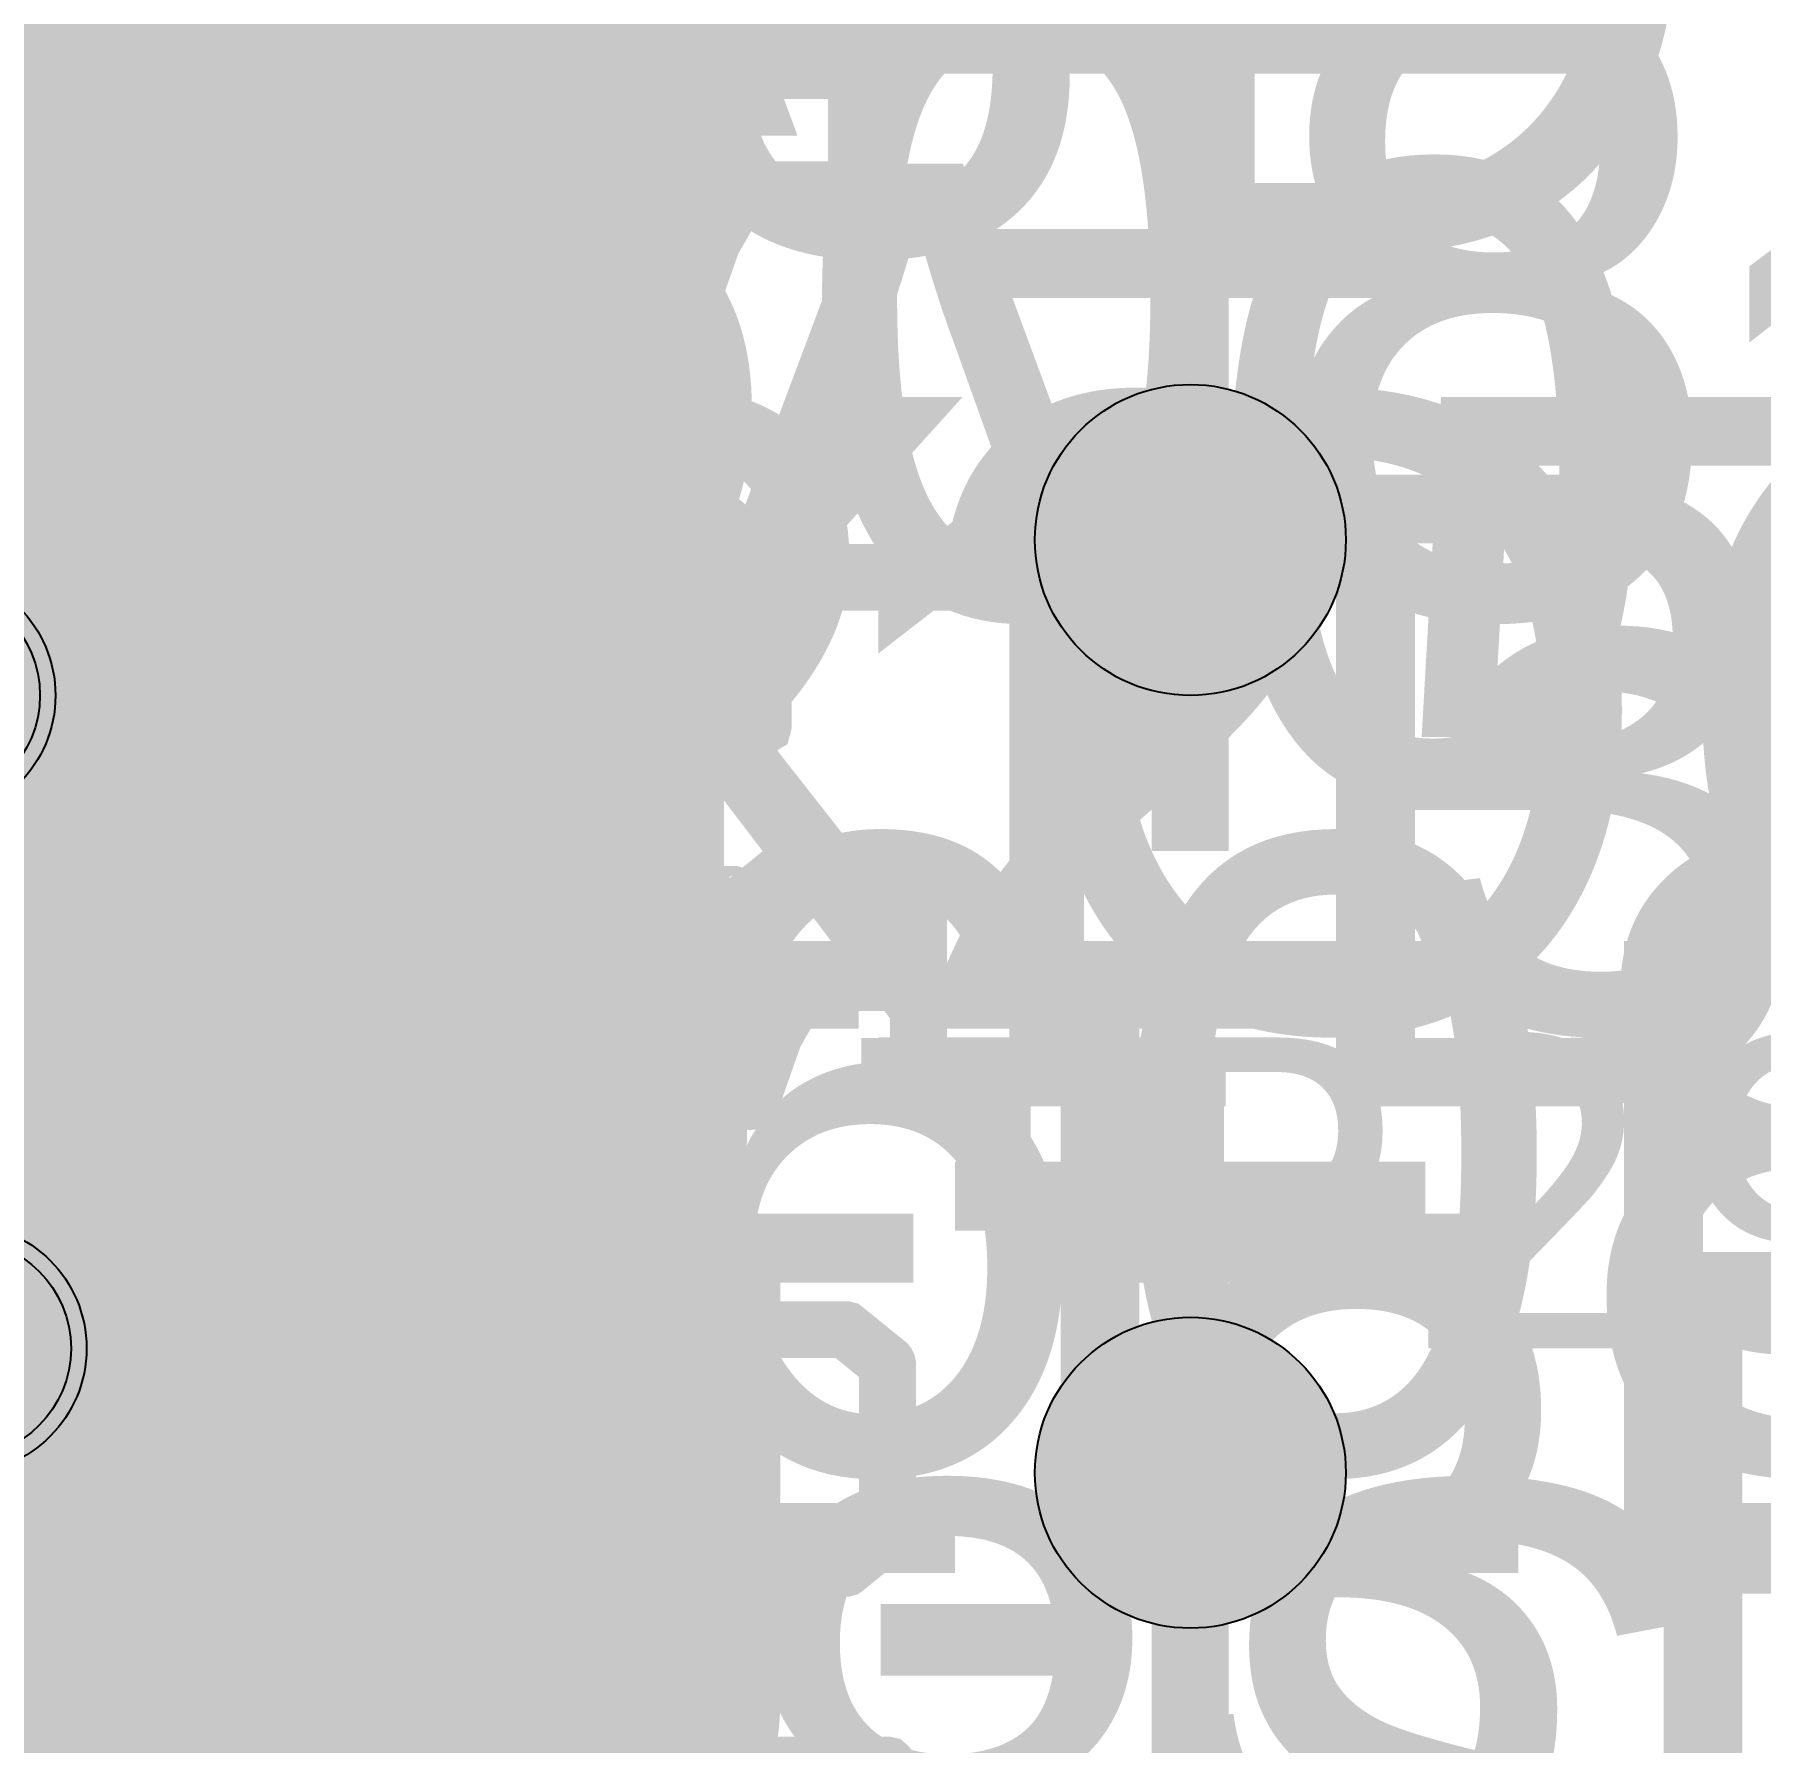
# Model space of a CAD drawing. Extents: x -28 to 199, y -61 to 255.
# Drawn here: x 140.03 to 145.58, y 106.13 to 111.63 of the extents above; entities that cross this region are included whole.
import ezdxf
from ezdxf.enums import TextEntityAlignment as Align

# ---------------------------------------------------------------- set-up
doc = ezdxf.new("R2010")
doc.units = 0
doc.header["$MEASUREMENT"] = 0
for name, color, linetype in [('ASSEMBLY_PART_NUMBERS_BTM', 191, 'CONTINUOUS'), ('ASSEMBLY_PART_NUMBERS_TOP', 102, 'CONTINUOUS'), ('ASSEMBLY_REF_DES_TOP', 102, 'CONTINUOUS'), ('DRILL_DRAWING', 21, 'CONTINUOUS'), ('GENERATED_SILKSCREEN_BTM', 255, 'CONTINUOUS'), ('GENERATED_SILKSCREEN_TOP', 140, 'CONTINUOUS'), ('MOUNTING_HOLES_LAYER_2', 42, 'CONTINUOUS'), ('MOUNTING_HOLES_LAYER_3', 42, 'CONTINUOUS'), ('MOUNTING_HOLES_LAYER_BOT21', 42, 'CONTINUOUS'), ('MOUNTING_HOLES_LAYER_TOP', 42, 'CONTINUOUS'), ('PLANE_DATA_LAYER_TOP', 150, 'CONTINUOUS'), ('PLANE_SHAPES_LAYER_2', 230, 'CONTINUOUS'), ('PLANE_SHAPES_LAYER_3', 81, 'CONTINUOUS'), ('PLANE_SHAPES_LAYER_TOP', 150, 'CONTINUOUS'), ('SILKSCREEN_REF_DES_BTM', 211, 'CONTINUOUS'), ('SILKSCREEN_REF_DES_TOP', 150, 'CONTINUOUS'), ('TRACES_LAYER_2', 230, 'CONTINUOUS'), ('TRACES_LAYER_3', 81, 'CONTINUOUS'), ('TRACES_LAYER_BOTTOM', 10, 'CONTINUOUS'), ('VIA_PADS_LAYER_2', 230, 'CONTINUOUS'), ('VIA_PADS_LAYER_3', 81, 'CONTINUOUS'), ('VIA_PADS_LAYER_BOTTOM', 10, 'CONTINUOUS'), ('VIA_PADS_LAYER_TOP', 150, 'CONTINUOUS')]:
    doc.layers.add(name, color=color, linetype=linetype)
doc.styles.add('VERDANA', font='verdana.TTF')
doc.styles.add('VERIBEST_GERBER_0', font='txt')

msp = doc.modelspace()

# ---------------------------------------------------------------- hatches: boundary and pattern name
at = {"layer": 'MOUNTING_HOLES_LAYER_2'}
h = msp.add_hatch(color=256, dxfattribs=at)
edge = h.paths.add_edge_path()
edge.add_arc((143.75, 110), 0.5, 0, 360)
h = msp.add_hatch(color=256, dxfattribs=at)
edge = h.paths.add_edge_path()
edge.add_arc((143.75, 107), 0.5, 0, 360)
at = {"layer": 'MOUNTING_HOLES_LAYER_3'}
h = msp.add_hatch(color=256, dxfattribs=at)
edge = h.paths.add_edge_path()
edge.add_arc((143.75, 110), 0.5, 0, 360)
h = msp.add_hatch(color=256, dxfattribs=at)
edge = h.paths.add_edge_path()
edge.add_arc((143.75, 107), 0.5, 0, 360)
at = {"layer": 'MOUNTING_HOLES_LAYER_BOT21'}
h = msp.add_hatch(color=256, dxfattribs=at)
edge = h.paths.add_edge_path()
edge.add_arc((143.75, 110), 0.5, 0, 360)
h = msp.add_hatch(color=256, dxfattribs=at)
edge = h.paths.add_edge_path()
edge.add_arc((143.75, 107), 0.5, 0, 360)
at = {"layer": 'MOUNTING_HOLES_LAYER_TOP'}
h = msp.add_hatch(color=256, dxfattribs=at)
edge = h.paths.add_edge_path()
edge.add_arc((143.75, 110), 0.5, 0, 360)
h = msp.add_hatch(color=256, dxfattribs=at)
edge = h.paths.add_edge_path()
edge.add_arc((143.75, 107), 0.5, 0, 360)
at = {"layer": 'PLANE_DATA_LAYER_TOP'}
h = msp.add_hatch(color=256, dxfattribs=at)
h.paths.add_polyline_path([(145, 119.42617, -0.7996942), (144.85497, 119.39348, 0.7996971), (142, 118.75), (142, 118.75, 0.7996971), (144.85497, 118.10652, -0.7996942), (145, 118.07383), (145, 114.92617, -0.7996942), (144.85497, 114.89348, 0.7996971), (142, 114.25), (142, 114.25, 0.7996971), (144.85497, 113.60652, -0.7996942), (145, 113.57383), (145, 111.5762, -0.4142136), (144.9238, 111.5), (139.3262, 111.5, -0.4142136), (139.25, 111.5762), (139.25, 111.89139, -0.1579723), (139.26448, 111.93608, 0.1579736), (139.35, 112.2), (139.35, 113.3, 0.1579736), (139.26448, 113.56392, -0.1579723), (139.25, 113.60861), (139.25, 120.9238, -0.4142136), (139.3262, 121), (144.9238, 121, -0.4142136), (145, 120.9238)], flags=0)
h.paths.add_polyline_path([(141, 112.3, -1), (142.2, 112.3, -1)], flags=0)
at = {"layer": 'PLANE_SHAPES_LAYER_2'}
h = msp.add_hatch(color=256, dxfattribs=at)
h.paths.add_polyline_path([(169.5, 129.25), (149.5, 129.25), (142.25, 122), (142.25, 90.5), (147.5, 90.5), (147.5, 80), (154, 80), (154, 69.25), (131.75, 69.25), (131.75, 73.25), (121.25, 73.25), (121.25, 81), (110.5, 81), (110.5, 125.75), (106.5, 125.75), (106.5, 128.75), (93.5, 128.75), (93.5, 120.25), (91.75, 120.25), (91.75, 121.5), (80, 121.5), (80, 118.25), (73.25, 118.25), (73.25, 124.5), (67.5, 124.5), (67.5, 128), (57.75, 128), (57.75, 120.25), (55.25, 120.25), (55.25, 121.5), (47.5, 121.5), (47.5, 119), (35, 119), (35, 134.75), (32.75, 134.75), (32.75, 159.75), (29.25, 159.75), (29.25, 175.25), (22.5, 175.25), (22.5, 195.25), (17.25, 195.25), (17.25, 198), (22.5, 198), (22.5, 216.5), (40.25, 216.5), (40.25, 235.5), (54.5, 235.5), (54.5, 254), (87.25, 254), (87.25, 236.25), (86.25, 236.25), (86.25, 228.75), (81, 228.75), (81, 218.75), (95.25, 218.75), (95.25, 194.5), (87, 194.5), (87, 172), (131.1, 172), (131.1, 208.75), (115.5, 208.75), (115.5, 213.75), (106.75, 213.75), (106.75, 218.75), (110.25, 222.25), (110.25, 226.25), (142.5, 226.25), (142.5, 221.5), (160.5, 221.5), (160.5, 240.75), (169.5, 240.75)])
h.paths.add_polyline_path([(35.5, 149.5), (41.75, 149.5), (41.75, 152), (39.25, 152), (39.25, 154), (37.75, 154), (37.75, 152), (35.5, 152)], flags=16)
h.paths.add_polyline_path([(37.5, 125.75), (37.5, 128.75), (42.75, 128.75), (42.75, 125.75)], flags=16)
h.paths.add_polyline_path([(52, 127.75), (52, 130.75), (54.25, 130.75), (54.25, 127.75)], flags=16)
h.paths.add_polyline_path([(50.75, 219.5), (50.75, 226.5), (71.75, 226.5), (71.75, 219.5)], flags=16)
h.paths.add_polyline_path([(66.5, 150.75), (66.5, 177.5), (72.25, 177.5), (72.25, 150.75)], flags=16)
h.paths.add_polyline_path([(47.25, 185.25), (73, 185.25), (73, 188.25), (70.25, 188.25), (70.25, 191), (47.25, 191)], flags=16)
h.paths.add_polyline_path([(84.5, 208), (84.5, 212.75), (85, 212.75), (85, 208)], flags=16)
h.paths.add_polyline_path([(61.5, 137.25), (87.75, 137.25), (87.75, 140.5), (84.75, 140.5), (84.75, 143), (61.5, 143)], flags=16)
h.paths.add_polyline_path([(88.75, 127), (88.75, 130), (91, 130), (91, 127)], flags=16)
h.paths.add_polyline_path([(85.5, 130.25), (85.5, 132.5), (91, 132.5), (91, 130.25)], flags=16)
h.paths.add_polyline_path([(108.75, 142.25), (135.75, 142.25), (135.75, 145.75), (132.25, 145.75), (132.25, 149), (108.75, 149)], flags=16)
h.paths.add_polyline_path([(114.25, 126.75), (140.75, 126.75), (140.75, 129.75), (137.25, 129.75), (137.25, 133), (114.25, 133)], flags=16)
h.paths.add_polyline_path([(155.25, 180.25), (166.25, 180.25), (166.25, 186.25), (152.25, 186.25), (152.25, 183), (155.25, 183)], flags=16)
at = {"layer": 'PLANE_SHAPES_LAYER_3'}
h = msp.add_hatch(color=256, dxfattribs=at)
h.paths.add_polyline_path([(169.5, 129.25), (149.5, 129.25), (142.25, 122), (142.25, 90.5), (147.5, 90.5), (147.5, 80), (154, 80), (154, 69.25), (131.75, 69.25), (131.75, 73.25), (121.25, 73.25), (121.25, 81), (110.5, 81), (110.5, 125.75), (106.5, 125.75), (106.5, 128.75), (93.5, 128.75), (93.5, 120.25), (91.75, 120.25), (91.75, 121.5), (80, 121.5), (80, 118.25), (73.25, 118.25), (73.25, 124.5), (67.5, 124.5), (67.5, 127.75), (58.25, 127.75), (58.25, 130.25), (88.75, 130.25), (88.75, 127), (91, 127), (91, 132.5), (55, 132.5), (55, 131.25), (52, 131.25), (52, 127.75), (55, 127.75), (55, 127.25), (57.75, 127.25), (57.75, 120.25), (55.25, 120.25), (55.25, 121.5), (47.5, 121.5), (47.5, 119), (35, 119), (35, 134.75), (32.75, 134.75), (32.75, 159.75), (29.25, 159.75), (29.25, 175.25), (22.5, 175.25), (22.5, 195.25), (17.25, 195.25), (17.25, 198), (22.5, 198), (22.5, 216.5), (40.25, 216.5), (40.25, 235.5), (54.5, 235.5), (54.5, 254), (87.25, 254), (87.25, 236.25), (86.25, 236.25), (86.25, 228.75), (81, 228.75), (81, 218.75), (95.25, 218.75), (95.25, 194.5), (87, 194.5), (87, 172), (131.1, 172), (131.1, 208.75), (115.5, 208.75), (115.5, 213.75), (106.75, 213.75), (106.75, 218.75), (110.25, 222.25), (110.25, 226.25), (142.5, 226.25), (142.5, 221.5), (160.5, 221.5), (160.5, 240.75), (169.5, 240.75)])
h.paths.add_polyline_path([(35.5, 149.5), (41.75, 149.5), (41.75, 152), (39.25, 152), (39.25, 154), (37.75, 154), (37.75, 152), (35.5, 152)], flags=16)
h.paths.add_polyline_path([(37.5, 125.75), (37.5, 128.75), (42.75, 128.75), (42.75, 125.75)], flags=16)
h.paths.add_polyline_path([(50.75, 219.5), (50.75, 226.5), (71.75, 226.5), (71.75, 219.5)], flags=16)
h.paths.add_polyline_path([(66.5, 150.75), (66.5, 177.5), (72.25, 177.5), (72.25, 150.75)], flags=16)
h.paths.add_polyline_path([(47.25, 185.25), (73, 185.25), (73, 188.25), (70.25, 188.25), (70.25, 191), (47.25, 191)], flags=16)
h.paths.add_polyline_path([(84.5, 208), (84.5, 212.75), (85, 212.75), (85, 208)], flags=16)
h.paths.add_polyline_path([(61.5, 137.25), (87.75, 137.25), (87.75, 140.5), (84.75, 140.5), (84.75, 143), (61.5, 143)], flags=16)
h.paths.add_polyline_path([(108.75, 142.25), (135.75, 142.25), (135.75, 145.75), (132.25, 145.75), (132.25, 149), (108.75, 149)], flags=16)
h.paths.add_polyline_path([(114.25, 126.75), (140.75, 126.75), (140.75, 129.75), (137.25, 129.75), (137.25, 133), (114.25, 133)], flags=16)
h.paths.add_polyline_path([(155.25, 180.25), (166.25, 180.25), (166.25, 186.25), (152.25, 186.25), (152.25, 183), (155.25, 183)], flags=16)

# ---------------------------------------------------------------- linework, layer by layer
at = {"layer": 'GENERATED_SILKSCREEN_BTM', "const_width": 0.15}
for points in [[(139.8584, 110.8392), (139.9928, 110.7296), (139.9968, 110.728), (139.9976, 110.7272), (140, 110.7272), (140.0008, 110.7264), (140.0016, 110.7264), (140.0032, 110.7264), (140.2728, 110.7264), (140.276, 110.7272), (140.2792, 110.728), (140.2824, 110.7296), (140.4168, 110.8392), (140.4192, 110.8408), (140.42, 110.8416), (140.4216, 110.844), (140.4232, 110.8496), (140.424, 110.852), (140.424, 111.4008), (140.4232, 111.4048), (140.4216, 111.408), (140.42, 111.4096), (140.4192, 111.4112), (140.4168, 111.4136), (140.2824, 111.5232), (140.2792, 111.524), (140.2776, 111.5248), (140.276, 111.5256), (140.2728, 111.5264), (140.0032, 111.5264), (140, 111.5256), (139.9984, 111.5248), (139.996, 111.524), (139.9928, 111.5232)], [(139.9928, 111.5232), (139.8584, 111.4136)], [(141.0296, 111.2512), (141.0328, 111.2504), (141.0352, 111.2496), (141.0384, 111.248), (141.1472, 111.16), (141.1472, 111.4936), (140.6248, 111.4936), (140.6192, 111.4952), (140.6144, 111.4984), (140.612, 111.504), (140.6112, 111.5096), (140.612, 111.516), (140.6144, 111.5208), (140.6192, 111.5248), (140.6248, 111.5264), (141.1648, 111.5264), (141.1704, 111.5248), (141.1752, 111.5208), (141.1792, 111.516), (141.1808, 111.5104), (141.1808, 111.1256), (141.18, 111.12), (141.1776, 111.116), (141.1744, 111.1136), (141.1688, 111.112), (141.1656, 111.1104), (141.1616, 111.1096), (141.1576, 111.1104), (141.1544, 111.1128), (141.024, 111.2192), (140.7656, 111.2192), (140.6408, 111.1176), (140.6408, 110.86), (140.7656, 110.76), (141.024, 110.76), (141.1544, 110.8656), (141.16, 110.868), (141.1648, 110.868), (141.1704, 110.8648), (141.1744, 110.8608), (141.1776, 110.8552), (141.1792, 110.8496), (141.1784, 110.8464), (141.1776, 110.844), (141.176, 110.8416), (141.1736, 110.84), (141.0384, 110.7296), (141.036, 110.728), (141.0328, 110.728), (141.0296, 110.7264), (140.76, 110.7264), (140.7584, 110.7264), (140.7568, 110.7272), (140.756, 110.7272), (140.7544, 110.728), (140.7528, 110.728), (140.7496, 110.7296), (140.6144, 110.84), (140.612, 110.8424), (140.6112, 110.844), (140.6096, 110.8488), (140.6088, 110.852), (140.6088, 111.1256), (140.6096, 111.1288), (140.6112, 111.1336), (140.6112, 111.1352), (140.6128, 111.136), (140.6136, 111.1376), (140.6144, 111.1392), (140.7496, 111.248), (140.7536, 111.2496), (140.7568, 111.2504), (140.76, 111.2512), (141.0296, 111.2512)], [(141.7944, 110.7296), (141.9296, 110.8392), (141.932, 110.8408), (141.9336, 110.8432), (141.9344, 110.8456), (141.9344, 110.848), (141.9336, 110.8536), (141.9304, 110.8592), (141.9264, 110.8632), (141.9216, 110.8664), (141.916, 110.8672), (141.9104, 110.8656), (141.78, 110.7592), (141.5216, 110.7592), (141.3968, 110.86), (141.3968, 111.0088), (141.52, 111.1104), (141.6528, 111.1104), (141.6592, 111.112), (141.6632, 111.1152), (141.6656, 111.1208), (141.6664, 111.1264), (141.6656, 111.132), (141.6632, 111.1368), (141.6592, 111.1408), (141.6528, 111.1424), (141.52, 111.1424), (141.3968, 111.244), (141.3968, 111.3928), (141.5216, 111.4936), (141.78, 111.4936), (141.9104, 111.3872), (141.916, 111.3856), (141.9216, 111.3864), (141.9264, 111.3888), (141.9304, 111.3936), (141.9336, 111.3984), (141.9344, 111.404), (141.9344, 111.4072), (141.9336, 111.4096), (141.932, 111.412), (141.9296, 111.4136), (141.7944, 111.5232), (141.792, 111.524), (141.7896, 111.5248), (141.7888, 111.5256), (141.7856, 111.5264), (141.516, 111.5264), (141.512, 111.5256), (141.5104, 111.5248), (141.5088, 111.524), (141.5056, 111.5232), (141.3704, 111.4136), (141.368, 111.4096), (141.3672, 111.4064), (141.3656, 111.404), (141.3648, 111.4008), (141.3648, 111.236), (141.3656, 111.2336), (141.3672, 111.228), (141.368, 111.224), (141.3704, 111.2224), (141.488, 111.1264), (141.3704, 111.0304), (141.3696, 111.0288), (141.368, 111.0272), (141.3672, 111.0264), (141.3672, 111.0248), (141.3656, 111.0192), (141.3648, 111.0168), (141.3648, 110.852), (141.3656, 110.848), (141.3672, 110.8448), (141.368, 110.8416), (141.3704, 110.8392), (141.5056, 110.7296), (141.5088, 110.728), (141.5096, 110.7272), (141.512, 110.7272), (141.5128, 110.7264), (141.5136, 110.7264), (141.516, 110.7264), (141.7856, 110.7264), (141.7888, 110.7272), (141.792, 110.728), (141.7944, 110.7296)], [(142.1256, 111.2224), (142.1232, 111.224), (142.1224, 111.228), (142.1208, 111.232), (142.12, 111.236), (142.12, 111.4008), (142.1208, 111.4048), (142.1224, 111.4072), (142.1224, 111.4096), (142.1232, 111.4104), (142.1248, 111.4112), (142.1256, 111.4128), (142.2616, 111.5232), (142.2656, 111.5248), (142.2688, 111.5256), (142.272, 111.5264), (142.6752, 111.5264), (142.6824, 111.5248), (142.6872, 111.5208), (142.6912, 111.516), (142.6928, 111.5104), (142.6928, 110.7424), (142.6912, 110.736), (142.6872, 110.732), (142.6824, 110.7296), (142.6768, 110.7288), (142.6704, 110.7296), (142.6648, 110.732), (142.6608, 110.736), (142.6592, 110.7424), (142.6592, 111.1104), (142.2832, 111.1104), (142.152, 110.7376), (142.1488, 110.732), (142.1432, 110.7288), (142.1376, 110.728), (142.132, 110.7296), (142.1272, 110.732), (142.1232, 110.736), (142.1216, 110.7416), (142.1224, 110.748), (142.2536, 111.1208), (142.1256, 111.2224)], [(139.8776, 111.3872), (140.0088, 111.4936), (140.268, 111.4936), (140.3912, 111.3928), (140.3912, 111.1056), (140.2824, 111.1944), (140.2792, 111.1952), (140.2776, 111.196), (140.2768, 111.196), (140.2768, 111.1968), (140.2728, 111.1976), (140.0032, 111.1976), (140, 111.1968), (140, 111.196), (139.9984, 111.196), (139.996, 111.1952), (139.9936, 111.1944), (139.8584, 111.0856)], [(142.6592, 111.4936), (142.2768, 111.4936), (142.152, 111.3928), (142.152, 111.244), (142.2768, 111.1424), (142.6592, 111.1424), (142.6592, 111.4936)], [(140.3912, 111.064), (140.3912, 110.86), (140.268, 110.7592), (140.0096, 110.7592), (139.8848, 110.86), (139.8848, 111.064), (140.0096, 111.1656), (140.268, 111.1656), (140.3912, 111.064)], [(140.7404, 109.2796), (140.8748, 109.3892), (140.8772, 109.3908), (140.8788, 109.3932), (140.8796, 109.398), (140.8788, 109.4036), (140.8764, 109.4092), (140.8724, 109.4132), (140.8676, 109.4164), (140.862, 109.4172), (140.8564, 109.4156), (140.726, 109.3092), (140.4676, 109.3092), (140.3428, 109.41), (140.3428, 109.6972), (140.4516, 109.6092), (140.4548, 109.6076), (140.4556, 109.6068), (140.458, 109.606), (140.4612, 109.606), (140.7308, 109.606), (140.734, 109.606), (140.7388, 109.6076), (140.7404, 109.6092), (140.8748, 109.718), (140.8772, 109.7188), (140.878, 109.7204), (140.8796, 109.7228), (140.8812, 109.7284), (140.882, 109.7316), (140.882, 109.9508), (140.8812, 109.9548), (140.8796, 109.958), (140.878, 109.9604), (140.8772, 109.9612), (140.8748, 109.9636), (140.7404, 110.0732), (140.7372, 110.074), (140.7356, 110.0748), (140.734, 110.0756), (140.7308, 110.0764), (140.4612, 110.0764), (140.458, 110.0756), (140.4564, 110.0748), (140.454, 110.074), (140.4508, 110.0732), (140.3164, 109.9636), (140.314, 109.9596), (140.3132, 109.9564), (140.3116, 109.954), (140.3108, 109.9508), (140.3108, 109.402), (140.3116, 109.3996), (140.3132, 109.394), (140.314, 109.3924), (140.3164, 109.3892), (140.4508, 109.2796), (140.4548, 109.278), (140.4556, 109.2772), (140.458, 109.2772), (140.4588, 109.2764), (140.4596, 109.2764), (140.4612, 109.2764), (140.7308, 109.2764), (140.734, 109.2772), (140.7372, 109.278), (140.7404, 109.2796)], [(141.4876, 109.8012), (141.4908, 109.8004), (141.4932, 109.7996), (141.4964, 109.798), (141.6052, 109.71), (141.6052, 110.0436), (141.0828, 110.0436), (141.0772, 110.0452), (141.0724, 110.0484), (141.07, 110.054), (141.0692, 110.0596), (141.07, 110.066), (141.0724, 110.0708), (141.0772, 110.0748), (141.0828, 110.0764), (141.6228, 110.0764), (141.6284, 110.0748), (141.6332, 110.0708), (141.6372, 110.066), (141.6388, 110.0604), (141.6388, 109.6756), (141.638, 109.67), (141.6356, 109.666), (141.6324, 109.6636), (141.6268, 109.662), (141.6236, 109.6604), (141.6196, 109.6596), (141.6156, 109.6604), (141.6124, 109.6628), (141.482, 109.7692), (141.2236, 109.7692), (141.0988, 109.6676), (141.0988, 109.41), (141.2236, 109.31), (141.482, 109.31), (141.6124, 109.4156), (141.618, 109.418), (141.6228, 109.418), (141.6284, 109.4148), (141.6324, 109.4108), (141.6356, 109.4052), (141.6372, 109.3996), (141.6364, 109.3964), (141.6356, 109.394), (141.634, 109.3916), (141.6316, 109.39), (141.4964, 109.2796), (141.494, 109.278), (141.4908, 109.278), (141.4876, 109.2764), (141.218, 109.2764), (141.2164, 109.2764), (141.2148, 109.2772), (141.214, 109.2772), (141.2124, 109.278), (141.2108, 109.278), (141.2076, 109.2796), (141.0724, 109.39), (141.07, 109.3924), (141.0692, 109.394), (141.0676, 109.3988), (141.0668, 109.402), (141.0668, 109.6756), (141.0676, 109.6788), (141.0692, 109.6836), (141.0692, 109.6852), (141.0708, 109.686), (141.0716, 109.6876), (141.0724, 109.6892), (141.2076, 109.798), (141.2116, 109.7996), (141.2148, 109.8004), (141.218, 109.8012), (141.4876, 109.8012)], [(142.2508, 109.2796), (142.3852, 109.3892), (142.3892, 109.3916), (142.39, 109.3948), (142.3916, 109.398), (142.3924, 109.402), (142.3924, 109.9508), (142.3916, 109.9548), (142.39, 109.958), (142.3884, 109.9596), (142.3876, 109.9612), (142.386, 109.9636), (142.2508, 110.0732), (142.2484, 110.074), (142.246, 110.0748), (142.2452, 110.0756), (142.242, 110.0764), (141.9724, 110.0764), (141.9684, 110.0756), (141.9668, 110.0748), (141.9644, 110.074), (141.962, 110.0732), (141.8268, 109.9636), (141.8236, 109.9596), (141.822, 109.9532), (141.8228, 109.9484), (141.8244, 109.9444), (141.8268, 109.9412), (141.8308, 109.938), (141.8348, 109.9356), (141.8388, 109.9348), (141.8428, 109.9348), (141.846, 109.9372), (141.978, 110.0436), (142.2364, 110.0436), (142.3596, 109.9428), (142.3596, 109.41), (142.2364, 109.3092), (141.978, 109.3092), (141.846, 109.4156), (141.8428, 109.4172), (141.8388, 109.418), (141.8348, 109.4172), (141.8308, 109.4148), (141.8268, 109.4116), (141.8244, 109.4076), (141.8228, 109.4028), (141.822, 109.398), (141.8236, 109.3932), (141.8268, 109.3892), (141.962, 109.2796), (141.9652, 109.278), (141.966, 109.2772), (141.9684, 109.2772), (141.9692, 109.2764), (141.97, 109.2764), (141.9724, 109.2764), (142.242, 109.2764), (142.2452, 109.2772), (142.2484, 109.278), (142.2508, 109.2796)], [(140.8492, 109.9428), (140.8492, 109.7396), (140.726, 109.638), (140.4676, 109.638), (140.3428, 109.7396), (140.3428, 109.9428), (140.4676, 110.0436), (140.726, 110.0436), (140.8492, 109.9428)], [(140.1928, 108.9732), (140.0584, 108.8636), (140.056, 108.8596), (140.0552, 108.8564), (140.0536, 108.854), (140.0528, 108.8508), (140.0528, 108.7412), (140.0536, 108.738), (140.0552, 108.7332), (140.056, 108.7292), (140.0584, 108.7276), (140.5912, 108.2948), (140.5912, 108.2092), (140.0688, 108.2092), (140.0632, 108.2076), (140.0584, 108.2044), (140.056, 108.1988), (140.0552, 108.1924), (140.056, 108.1868), (140.0584, 108.1812), (140.0632, 108.178), (140.0688, 108.1764), (140.608, 108.1764), (140.6144, 108.178), (140.6184, 108.182), (140.6224, 108.186), (140.624, 108.1924), (140.624, 108.302), (140.6232, 108.3044), (140.6216, 108.31), (140.62, 108.3124), (140.6192, 108.314), (140.6168, 108.3156), (140.0848, 108.7492), (140.0848, 108.8428), (140.2096, 108.9436), (140.468, 108.9436), (140.5984, 108.8372), (140.604, 108.8356), (140.6096, 108.8364), (140.6144, 108.8388), (140.6184, 108.8436), (140.6208, 108.8484), (140.6216, 108.854), (140.6208, 108.8596), (140.6192, 108.862), (140.6168, 108.8636), (140.4824, 108.9732), (140.4792, 108.974), (140.4776, 108.9748), (140.476, 108.9756), (140.4728, 108.9764), (140.2032, 108.9764), (140.2, 108.9756), (140.1984, 108.9748), (140.196, 108.974), (140.1928, 108.9732)], [(141.3728, 108.8636), (141.2384, 108.9732), (141.2352, 108.974), (141.2336, 108.9748), (141.232, 108.9756), (141.2288, 108.9764), (140.9592, 108.9764), (140.956, 108.9756), (140.9544, 108.9748), (140.952, 108.974), (140.9488, 108.9732), (140.8144, 108.8636), (140.812, 108.8596), (140.8112, 108.8564), (140.8096, 108.854), (140.8088, 108.8508), (140.8088, 108.302), (140.8096, 108.2996), (140.8112, 108.294), (140.812, 108.2924), (140.8144, 108.2892), (140.9488, 108.1796), (140.952, 108.1788), (140.9544, 108.178), (140.9552, 108.1772), (140.9568, 108.1764), (140.9592, 108.1764), (141.2288, 108.1764), (141.232, 108.1772), (141.2352, 108.178), (141.2384, 108.1796), (141.3728, 108.2892), (141.3752, 108.2908), (141.376, 108.2916), (141.3776, 108.294), (141.3792, 108.2996), (141.38, 108.302), (141.38, 108.8508), (141.3792, 108.854), (141.3776, 108.8564), (141.3768, 108.8596), (141.3728, 108.8636)], [(141.6504, 108.1924), (141.6496, 108.186), (141.6456, 108.182), (141.64, 108.1796), (141.6344, 108.1788), (141.6288, 108.1796), (141.624, 108.182), (141.62, 108.186), (141.6184, 108.1924), (141.6184, 108.4348), (141.5808, 108.4348), (141.5752, 108.4364), (141.5704, 108.4396), (141.568, 108.4452), (141.5672, 108.4508), (141.568, 108.4572), (141.5704, 108.4628), (141.5752, 108.4668), (141.5808, 108.4676), (141.6184, 108.4676), (141.6184, 108.938), (141.6192, 108.942), (141.6216, 108.9452), (141.6248, 108.9484), (141.6288, 108.9508), (141.6336, 108.9524), (141.6384, 108.9532), (141.6424, 108.9524), (141.6464, 108.9492), (142.132, 108.4636), (142.1352, 108.4588), (142.1368, 108.454), (142.136, 108.4492), (142.1328, 108.4436), (142.1312, 108.4396), (142.128, 108.4372), (142.1248, 108.4356), (142.1208, 108.4348), (141.6504, 108.4348), (141.6504, 108.1924)], [(142.0808, 108.4676), (141.6504, 108.8964), (141.6504, 108.4676), (142.0808, 108.4676)], [(142.3256, 108.6724), (142.3232, 108.674), (142.3224, 108.678), (142.3208, 108.682), (142.32, 108.686), (142.32, 108.8508), (142.3208, 108.8548), (142.3224, 108.8572), (142.3224, 108.8596), (142.3232, 108.8604), (142.3248, 108.8612), (142.3256, 108.8628), (142.4616, 108.9732), (142.4656, 108.9748), (142.4688, 108.9756), (142.472, 108.9764), (142.8752, 108.9764), (142.8824, 108.9748), (142.8872, 108.9708), (142.8912, 108.966), (142.8928, 108.9604), (142.8928, 108.1924), (142.8912, 108.186), (142.8872, 108.182), (142.8824, 108.1796), (142.8768, 108.1788), (142.8704, 108.1796), (142.8648, 108.182), (142.8608, 108.186), (142.8592, 108.1924), (142.8592, 108.5604), (142.4832, 108.5604), (142.352, 108.1876), (142.3488, 108.182), (142.3432, 108.1788), (142.3376, 108.178), (142.332, 108.1796), (142.3272, 108.182), (142.3232, 108.186), (142.3216, 108.1916), (142.3224, 108.198), (142.4536, 108.5708), (142.3256, 108.6724)], [(141.2744, 108.2492), (141.224, 108.2092), (140.9656, 108.2092), (140.8408, 108.31), (140.8408, 108.8428), (140.888, 108.8804), (141.2744, 108.2492)], [(141.3472, 108.8428), (141.3472, 108.31), (141.3, 108.27), (140.9128, 108.9012), (140.9656, 108.9436), (141.224, 108.9436), (141.3472, 108.8428)], [(142.8592, 108.9436), (142.4768, 108.9436), (142.352, 108.8428), (142.352, 108.694), (142.4768, 108.5924), (142.8592, 108.5924), (142.8592, 108.9436)], [(140.8508, 107.4732), (140.7164, 107.3636), (140.714, 107.3596), (140.7132, 107.3564), (140.7116, 107.354), (140.7108, 107.3508), (140.7108, 107.2412), (140.7116, 107.238), (140.7132, 107.2332), (140.714, 107.2292), (140.7164, 107.2276), (141.2492, 106.7948), (141.2492, 106.7092), (140.7268, 106.7092), (140.7212, 106.7076), (140.7164, 106.7044), (140.714, 106.6988), (140.7132, 106.6924), (140.714, 106.6868), (140.7164, 106.6812), (140.7212, 106.678), (140.7268, 106.6764), (141.266, 106.6764), (141.2724, 106.678), (141.2764, 106.682), (141.2804, 106.686), (141.282, 106.6924), (141.282, 106.802), (141.2812, 106.8044), (141.2796, 106.81), (141.278, 106.8124), (141.2772, 106.814), (141.2748, 106.8156), (140.7428, 107.2492), (140.7428, 107.3428), (140.8676, 107.4436), (141.126, 107.4436), (141.2564, 107.3372), (141.262, 107.3356), (141.2676, 107.3364), (141.2724, 107.3388), (141.2764, 107.3436), (141.2788, 107.3484), (141.2796, 107.354), (141.2788, 107.3596), (141.2772, 107.362), (141.2748, 107.3636), (141.1404, 107.4732), (141.1372, 107.474), (141.1356, 107.4748), (141.134, 107.4756), (141.1308, 107.4764), (140.8612, 107.4764), (140.858, 107.4756), (140.8564, 107.4748), (140.854, 107.474), (140.8508, 107.4732)], [(141.6068, 107.4732), (141.4724, 107.3636), (141.4692, 107.3596), (141.4676, 107.3532), (141.4684, 107.3484), (141.47, 107.3444), (141.4724, 107.3412), (141.4764, 107.338), (141.4804, 107.3356), (141.4844, 107.3348), (141.4884, 107.3348), (141.4916, 107.3372), (141.6228, 107.4436), (141.882, 107.4436), (142.0052, 107.3428), (142.0052, 107.0556), (141.8964, 107.1444), (141.8932, 107.1452), (141.8916, 107.146), (141.8908, 107.146), (141.8908, 107.1468), (141.8868, 107.1476), (141.6172, 107.1476), (141.614, 107.1468), (141.614, 107.146), (141.6124, 107.146), (141.61, 107.1452), (141.6076, 107.1444), (141.4724, 107.0356), (141.4716, 107.0332), (141.47, 107.0324), (141.4692, 107.0316), (141.4692, 107.03), (141.4676, 107.0244), (141.4668, 107.022), (141.4668, 106.802), (141.4676, 106.798), (141.4692, 106.7948), (141.47, 106.7916), (141.4724, 106.7892), (141.6068, 106.6796), (141.6108, 106.678), (141.6116, 106.6772), (141.614, 106.6772), (141.6148, 106.6764), (141.6156, 106.6764), (141.6172, 106.6764), (141.8868, 106.6764), (141.89, 106.6772), (141.8932, 106.678), (141.8964, 106.6796), (142.0308, 106.7892), (142.0332, 106.7908), (142.034, 106.7916), (142.0356, 106.794), (142.0372, 106.7996), (142.038, 106.802), (142.038, 107.3508), (142.0372, 107.3548), (142.0356, 107.358), (142.034, 107.3596), (142.0332, 107.3612), (142.0308, 107.3636), (141.8964, 107.4732), (141.8932, 107.474), (141.8916, 107.4748), (141.89, 107.4756), (141.8868, 107.4764), (141.6172, 107.4764), (141.614, 107.4756), (141.6124, 107.4748), (141.61, 107.474), (141.6068, 107.4732)], [(142.6508, 106.6796), (142.7852, 106.7892), (142.7892, 106.7916), (142.79, 106.7948), (142.7916, 106.798), (142.7924, 106.802), (142.7924, 107.3508), (142.7916, 107.3548), (142.79, 107.358), (142.7884, 107.3596), (142.7876, 107.3612), (142.786, 107.3636), (142.6508, 107.4732), (142.6484, 107.474), (142.646, 107.4748), (142.6452, 107.4756), (142.642, 107.4764), (142.3724, 107.4764), (142.3684, 107.4756), (142.3668, 107.4748), (142.3644, 107.474), (142.362, 107.4732), (142.2268, 107.3636), (142.2236, 107.3596), (142.222, 107.3532), (142.2228, 107.3484), (142.2244, 107.3444), (142.2268, 107.3412), (142.2308, 107.338), (142.2348, 107.3356), (142.2388, 107.3348), (142.2428, 107.3348), (142.246, 107.3372), (142.378, 107.4436), (142.6364, 107.4436), (142.7596, 107.3428), (142.7596, 106.81), (142.6364, 106.7092), (142.378, 106.7092), (142.246, 106.8156), (142.2428, 106.8172), (142.2388, 106.818), (142.2348, 106.8172), (142.2308, 106.8148), (142.2268, 106.8116), (142.2244, 106.8076), (142.2228, 106.8028), (142.222, 106.798), (142.2236, 106.7932), (142.2268, 106.7892), (142.362, 106.6796), (142.3652, 106.678), (142.366, 106.6772), (142.3684, 106.6772), (142.3692, 106.6764), (142.37, 106.6764), (142.3724, 106.6764), (142.642, 106.6764), (142.6452, 106.6772), (142.6484, 106.678), (142.6508, 106.6796)], [(142.0052, 107.014), (142.0052, 106.81), (141.882, 106.7092), (141.6236, 106.7092), (141.4988, 106.81), (141.4988, 107.014), (141.6236, 107.1156), (141.882, 107.1156), (142.0052, 107.014)], [(140.5176, 105.9636), (140.3824, 106.0732), (140.38, 106.074), (140.3776, 106.0748), (140.3768, 106.0756), (140.3736, 106.0764), (140.104, 106.0764), (140.1, 106.0756), (140.0984, 106.0748), (140.0968, 106.074), (140.0936, 106.0732), (139.9584, 105.9636)], [(141.2728, 105.9636), (141.1384, 106.0732), (141.1352, 106.074), (141.1336, 106.0748), (141.132, 106.0756), (141.1288, 106.0764), (140.8592, 106.0764), (140.856, 106.0756), (140.8544, 106.0748), (140.852, 106.074), (140.8488, 106.0732), (140.7144, 105.9636)], [(141.9808, 105.5676), (141.5504, 105.9964), (141.5504, 105.5676), (141.9808, 105.5676)], [(142.2256, 105.9628), (142.3616, 106.0732), (142.3656, 106.0748), (142.3688, 106.0756), (142.372, 106.0764), (142.7752, 106.0764), (142.7824, 106.0748), (142.7872, 106.0708), (142.7912, 106.066), (142.7928, 106.0604), (142.7928, 105.2924)]]:
    msp.add_lwpolyline(points, dxfattribs=at)
at = {"layer": 'GENERATED_SILKSCREEN_TOP', "const_width": 0.15}
for points in [[(140.1788, 110.1092), (140.1724, 110.1076), (140.1692, 110.1044), (140.1668, 110.0988), (140.166, 110.0924), (140.1668, 110.0868), (140.1692, 110.0812), (140.1724, 110.0772), (140.1788, 110.0764), (140.4908, 110.0764), (140.4964, 110.0772), (140.5012, 110.0812), (140.5036, 110.0868), (140.5044, 110.0924), (140.5036, 110.0988), (140.5012, 110.1044), (140.4964, 110.1076), (140.4908, 110.1092), (140.35, 110.1092), (140.35, 110.8604), (140.3492, 110.866), (140.3468, 110.87), (140.3428, 110.8724), (140.3372, 110.8732), (140.3332, 110.874), (140.3292, 110.874), (140.326, 110.8724), (140.3228, 110.8692), (140.1668, 110.65), (140.1644, 110.6444), (140.1644, 110.6388), (140.1668, 110.634), (140.1708, 110.63), (140.1756, 110.6268), (140.1812, 110.6252), (140.1844, 110.6252), (140.1868, 110.626), (140.1908, 110.6308), (140.3188, 110.81), (140.3188, 110.1092), (140.1788, 110.1092)], [(140.9332, 110.0796), (140.7988, 110.1892), (140.7948, 110.1932), (140.794, 110.1956), (140.794, 110.198), (140.7948, 110.2036), (140.798, 110.2092), (140.8012, 110.2132), (140.806, 110.2164), (140.8116, 110.2172), (140.8172, 110.2156), (140.9476, 110.1092), (141.206, 110.1092), (141.3308, 110.21), (141.3308, 110.4972), (141.222, 110.4092), (141.2188, 110.4076), (141.218, 110.4068), (141.2156, 110.406), (141.2124, 110.406), (140.9428, 110.406), (140.9396, 110.406), (140.9348, 110.4076), (140.9332, 110.4092), (140.7988, 110.518), (140.7972, 110.5188), (140.7956, 110.5204), (140.794, 110.5228), (140.7924, 110.5284), (140.7916, 110.5316), (140.7916, 110.7508), (140.7924, 110.7548), (140.794, 110.758), (140.7956, 110.7604), (140.7972, 110.7612), (140.7988, 110.7636), (140.9332, 110.8732), (140.9364, 110.874), (140.9388, 110.8748), (140.9396, 110.8756), (140.9428, 110.8764), (141.2124, 110.8764), (141.2156, 110.8756), (141.2164, 110.8756), (141.2172, 110.8748), (141.2196, 110.874), (141.2228, 110.8732), (141.3572, 110.7636), (141.3596, 110.7596), (141.3604, 110.7564), (141.362, 110.754), (141.3628, 110.7508), (141.3628, 110.202), (141.362, 110.1996), (141.3604, 110.194), (141.3596, 110.1924), (141.3572, 110.1892), (141.2228, 110.0796), (141.2188, 110.078), (141.218, 110.0772), (141.2164, 110.0772), (141.2148, 110.0764), (141.214, 110.0764), (141.2124, 110.0764), (140.9428, 110.0764), (140.9396, 110.0772), (140.9364, 110.078), (140.9332, 110.0796)], [(140.8244, 110.7428), (140.8244, 110.5396), (140.9476, 110.438), (141.206, 110.438), (141.3308, 110.5396), (141.3308, 110.7428), (141.206, 110.8436), (140.9476, 110.8436), (140.8244, 110.7428)], [(141.9788, 110.8732), (142.1132, 110.7636), (142.1172, 110.7596), (142.118, 110.7532), (142.1172, 110.7484), (142.1156, 110.7444), (142.1132, 110.7412), (142.1092, 110.738), (142.1052, 110.7356), (142.1012, 110.7348), (142.0972, 110.7348), (142.094, 110.7372), (141.9628, 110.8436), (141.7036, 110.8436), (141.5804, 110.7428), (141.5804, 110.4556), (141.6892, 110.5444), (141.6924, 110.5452), (141.694, 110.546), (141.6948, 110.546), (141.6948, 110.5468), (141.6988, 110.5476), (141.9684, 110.5476), (141.9716, 110.5468), (141.9716, 110.546), (141.9732, 110.546), (141.9756, 110.5452), (141.978, 110.5444), (142.1132, 110.4356), (142.114, 110.4332), (142.1156, 110.4324), (142.1164, 110.4316), (142.1164, 110.43), (142.118, 110.4244), (142.1188, 110.422), (142.1188, 110.202), (142.118, 110.198), (142.1164, 110.1948), (142.1156, 110.1916), (142.1132, 110.1892), (141.9788, 110.0796), (141.9748, 110.078), (141.974, 110.0772), (141.9724, 110.0772), (141.9708, 110.0764), (141.97, 110.0764), (141.9684, 110.0764), (141.6988, 110.0764), (141.6956, 110.0772), (141.6924, 110.078), (141.6892, 110.0796), (141.5548, 110.1892), (141.5532, 110.1908), (141.5516, 110.1916), (141.55, 110.194), (141.5484, 110.1996), (141.5476, 110.202), (141.5476, 110.7508), (141.5484, 110.7548), (141.55, 110.758), (141.5516, 110.7596), (141.5532, 110.7612), (141.5548, 110.7636), (141.6892, 110.8732), (141.6924, 110.874), (141.6948, 110.8748), (141.6956, 110.8756), (141.6988, 110.8764), (141.9684, 110.8764), (141.9716, 110.8756), (141.9724, 110.8756), (141.9732, 110.8748), (141.9756, 110.874), (141.9788, 110.8732)], [(141.5804, 110.414), (141.5804, 110.21), (141.7036, 110.1092), (141.962, 110.1092), (142.0868, 110.21), (142.0868, 110.414), (141.962, 110.5156), (141.7036, 110.5156), (141.5804, 110.414)], [(140.0132, 108.8436), (140.0188, 108.8452), (140.0236, 108.8484), (140.026, 108.854), (140.0268, 108.8596), (140.026, 108.866), (140.0236, 108.8708), (140.0188, 108.8748), (140.0132, 108.8764), (139.4732, 108.8764)], [(139.4908, 108.8436), (140.0132, 108.8436)], [(140.7588, 108.7564), (140.6556, 108.8708), (140.65, 108.8748), (140.6444, 108.8764), (140.2292, 108.8764), (140.2236, 108.8748), (140.2188, 108.8708), (140.2148, 108.866), (140.2132, 108.8604), (140.2132, 108.5108), (140.2132, 108.5084), (140.2132, 108.506), (140.2132, 108.0924), (140.2148, 108.0868), (140.2188, 108.0812), (140.2236, 108.0772), (140.2292, 108.0764), (140.6492, 108.0764), (140.7804, 108.1908), (140.7836, 108.1956), (140.7852, 108.202), (140.7852, 108.3732), (140.6676, 108.506), (140.7516, 108.5732), (140.754, 108.5764), (140.7564, 108.5804), (140.758, 108.5844), (140.7588, 108.5868), (140.7588, 108.7564)], [(140.2468, 108.8436), (140.6364, 108.8436), (140.726, 108.7436), (140.726, 108.5956), (140.6372, 108.5244), (140.2468, 108.5244), (140.2468, 108.8436)], [(141.4012, 108.8732), (141.5356, 108.7636), (141.538, 108.7596), (141.5388, 108.7564), (141.5404, 108.754), (141.5412, 108.7508), (141.5412, 108.6412), (141.5404, 108.638), (141.5388, 108.6332), (141.538, 108.6292), (141.5356, 108.6276), (141.0028, 108.1948), (141.0028, 108.1092), (141.5252, 108.1092), (141.5308, 108.1076), (141.5356, 108.1044), (141.538, 108.0988), (141.5388, 108.0924), (141.538, 108.0868), (141.5356, 108.0812), (141.5308, 108.078), (141.5252, 108.0764), (140.986, 108.0764), (140.9796, 108.078), (140.9756, 108.082), (140.9716, 108.086), (140.97, 108.0924), (140.97, 108.202), (140.9708, 108.2044), (140.9724, 108.21), (140.974, 108.2124), (140.9756, 108.214), (140.9772, 108.2156), (141.5092, 108.6492), (141.5092, 108.7428), (141.3844, 108.8436), (141.126, 108.8436), (140.9956, 108.7372), (140.99, 108.7356), (140.9844, 108.7364), (140.9796, 108.7388), (140.9764, 108.7436), (140.9732, 108.7484), (140.9724, 108.754), (140.9724, 108.7572), (140.9732, 108.7596), (140.9772, 108.7636), (141.1116, 108.8732), (141.1148, 108.874), (141.1172, 108.8748), (141.118, 108.8756), (141.1212, 108.8764), (141.3908, 108.8764), (141.394, 108.8756), (141.3948, 108.8756), (141.3956, 108.8748), (141.398, 108.874), (141.4012, 108.8732)], [(141.8764, 108.6012), (141.8732, 108.6004), (141.8708, 108.5996), (141.8676, 108.598), (141.7588, 108.51), (141.7588, 108.8436), (142.2812, 108.8436), (142.2868, 108.8452), (142.2916, 108.8484), (142.294, 108.854), (142.2948, 108.8596), (142.294, 108.866), (142.2916, 108.8708), (142.2868, 108.8748), (142.2812, 108.8764), (141.7412, 108.8764), (141.7356, 108.8748), (141.7308, 108.8708), (141.7268, 108.866), (141.7252, 108.8604), (141.7252, 108.4756), (141.726, 108.47), (141.7284, 108.466), (141.7316, 108.4636), (141.7372, 108.462), (141.7412, 108.4604), (141.7444, 108.4596), (141.7484, 108.4604), (141.7516, 108.4628), (141.882, 108.5692), (142.1404, 108.5692), (142.2652, 108.4676), (142.2652, 108.21), (142.1404, 108.11), (141.882, 108.11), (141.7516, 108.2156), (141.746, 108.218), (141.7412, 108.218), (141.7364, 108.2148), (141.7316, 108.2108), (141.7284, 108.2052), (141.7276, 108.1996), (141.7284, 108.194), (141.7324, 108.19), (141.8676, 108.0796), (141.87, 108.078), (141.8732, 108.078), (141.8764, 108.0764), (142.146, 108.0764), (142.1484, 108.0764), (142.1492, 108.0772), (142.15, 108.0772), (142.1516, 108.078), (142.1532, 108.078), (142.1564, 108.0796), (142.2916, 108.19), (142.294, 108.1924), (142.2948, 108.194), (142.2964, 108.1988), (142.2972, 108.202), (142.2972, 108.4756), (142.2964, 108.4788), (142.2948, 108.4836), (142.2948, 108.4852), (142.294, 108.486), (142.2924, 108.4876), (142.2916, 108.4892), (142.1564, 108.598), (142.1524, 108.5996), (142.1492, 108.6004), (142.146, 108.6012), (141.8764, 108.6012)], [(140.2468, 108.4916), (140.6356, 108.4916), (140.7532, 108.3596), (140.7532, 108.2092), (140.6372, 108.1092), (140.2468, 108.1092), (140.2468, 108.4916)]]:
    msp.add_lwpolyline(points, dxfattribs=at)
at = {"layer": 'MOUNTING_HOLES_LAYER_2'}
for centre in [(143.75, 110), (143.75, 107)]:
    msp.add_circle(centre, 0.5, dxfattribs=at)
at = {"layer": 'MOUNTING_HOLES_LAYER_3'}
for centre in [(143.75, 110), (143.75, 107)]:
    msp.add_circle(centre, 0.5, dxfattribs=at)
at = {"layer": 'MOUNTING_HOLES_LAYER_BOT21'}
for centre in [(143.75, 110), (143.75, 107)]:
    msp.add_circle(centre, 0.5, dxfattribs=at)
at = {"layer": 'MOUNTING_HOLES_LAYER_TOP'}
for centre in [(143.75, 110), (143.75, 107)]:
    msp.add_circle(centre, 0.5, dxfattribs=at)
at = {"layer": 'PLANE_SHAPES_LAYER_TOP'}
msp.add_solid([(139.25, 111.5), (145, 111.5), (139.25, 121), (145, 121)], dxfattribs=at)
at = {"layer": 'TRACES_LAYER_2', "const_width": 0.5}
msp.add_lwpolyline([(144.8, 134.4), (144.8, 129.20867), (140.09533, 124.504), (139.33413, 124.504), (138.746, 123.91587), (138.746, 123.15467), (138.58869, 122.99737), (138.58869, 108.65251), (139.32129, 107.91992), (139.32129, 107.87871), (139.8, 107.4)], dxfattribs=at)
at = {"layer": 'TRACES_LAYER_3', "const_width": 0.5}
msp.add_lwpolyline([(141.6, 112.3), (139.93125, 110.63125), (137.33125, 110.63125), (135.86569, 109.16569)], dxfattribs=at)
at = {"layer": 'TRACES_LAYER_BOTTOM'}
for points, const_width in [([(151.85, 76.5), (151.37217, 76.5), (151.37217, 77.325), (146.20478, 82.49238), (146.20478, 91.47428), (140.88221, 96.79686), (140.88221, 118.74128), (137.75326, 121.87023), (128.68843, 121.87023), (127.75, 122.80866), (127.75, 123.9)], 0.35), ([(126, 123.9), (126, 121.6626), (126.52652, 121.13608), (137.56608, 121.13608), (140.427, 118.27516), (140.427, 99.777), (138.15, 97.5), (138.1, 97.5)], 0.254), ([(138.6, 106.75), (139.23729, 107.38729), (139.28729, 107.38729), (139.3, 107.4), (139.8, 107.4)], 0.5)]:
    msp.add_lwpolyline(points, dxfattribs=dict(at, const_width=const_width))
at = {"layer": 'VIA_PADS_LAYER_2'}
for centre in [(139.7, 112), (139.7, 109.5), (139.8, 107.4)]:
    msp.add_circle(centre, 0.4, dxfattribs=at)
at = {"layer": 'VIA_PADS_LAYER_3'}
for centre in [(139.7, 112), (139.7, 109.5), (139.8, 107.4)]:
    msp.add_circle(centre, 0.4, dxfattribs=at)
at = {"layer": 'VIA_PADS_LAYER_BOTTOM'}
for centre in [(139.7, 109.5), (139.8, 107.4)]:
    msp.add_circle(centre, 0.35, dxfattribs=at)
at = {"layer": 'VIA_PADS_LAYER_TOP'}
for centre in [(139.7, 109.5), (139.8, 107.4)]:
    msp.add_circle(centre, 0.35, dxfattribs=at)

# ---------------------------------------------------------------- texts
at = {"layer": 'ASSEMBLY_PART_NUMBERS_BTM', "style": 'VERIBEST_GERBER_0', "text_generation_flag": 2}
msp.add_text('MCR25JZHJ000', height=2.032, rotation=90, dxfattribs=at).set_placement((139.21, 130), align=Align.TOP_LEFT)
at = {"layer": 'ASSEMBLY_PART_NUMBERS_TOP', "style": 'VERIBEST_GERBER_0'}
for s, p in [('SN74LVC1G08DBVR', (124.75, 112.96)), ('MMZ1608A182B', (133.25, 111.79)), ('GRM1885C1H101JA01D', (118.25, 111.21)), ('CL21B106KOQNNNE', (128.5, 110.46)), ('CL21B225KOFNNNE', (133, 110.46)), ('CL21B106KOQNNNE', (137.5, 110.21)), ('MMZ1608A182B', (134.25, 109.04)), ('ADM1087AKSZ-REEL7', (119.25, 108.71)), ('ERJ-3EKF10R0V', (137.5, 107.71)), ('MGSHV-0_2-D1_6xd0.62', (110.5, 107.21)), ('CL10B104KB8SFNC', (125.75, 106.96))]:
    msp.add_text(s, height=2.032, dxfattribs=at).set_placement(p, align=Align.TOP_LEFT)
at = {"layer": 'ASSEMBLY_REF_DES_TOP', "style": 'VERDANA'}
msp.add_text('TP29', height=1, dxfattribs=at).set_placement((142.75, 108.4), align=Align.TOP_LEFT)
at = {"layer": 'DRILL_DRAWING', "style": 'VERIBEST_GERBER_0'}
for s, p in [('A', (141.6, 112.3)), ('A', (139.7, 112)), ('T', (143.75, 110)), ('A', (139.7, 109.5)), ('A', (139.8, 107.4)), ('T', (143.75, 107))]:
    msp.add_text(s, height=2, dxfattribs=at).set_placement(p, align=Align.MIDDLE_CENTER)
at = {"layer": 'SILKSCREEN_REF_DES_BTM', "style": 'VERIBEST_GERBER_0', "text_generation_flag": 2}
for s, p in [('R356', (142.8, 111.54)), ('C59', (142.5, 110.09)), ('R402', (143, 108.99)), ('C62', (142.9, 107.49))]:
    msp.add_text(s, height=0.8, dxfattribs=at).set_placement(p, align=Align.TOP_LEFT)
at = {"layer": 'SILKSCREEN_REF_DES_TOP', "style": 'VERIBEST_GERBER_0'}
for s, p in [('R196', (139.2, 110.89)), ('FB25', (139.35, 108.89))]:
    msp.add_text(s, height=0.8, dxfattribs=at).set_placement(p, align=Align.TOP_LEFT)

doc.saveas('drawing.dxf')
